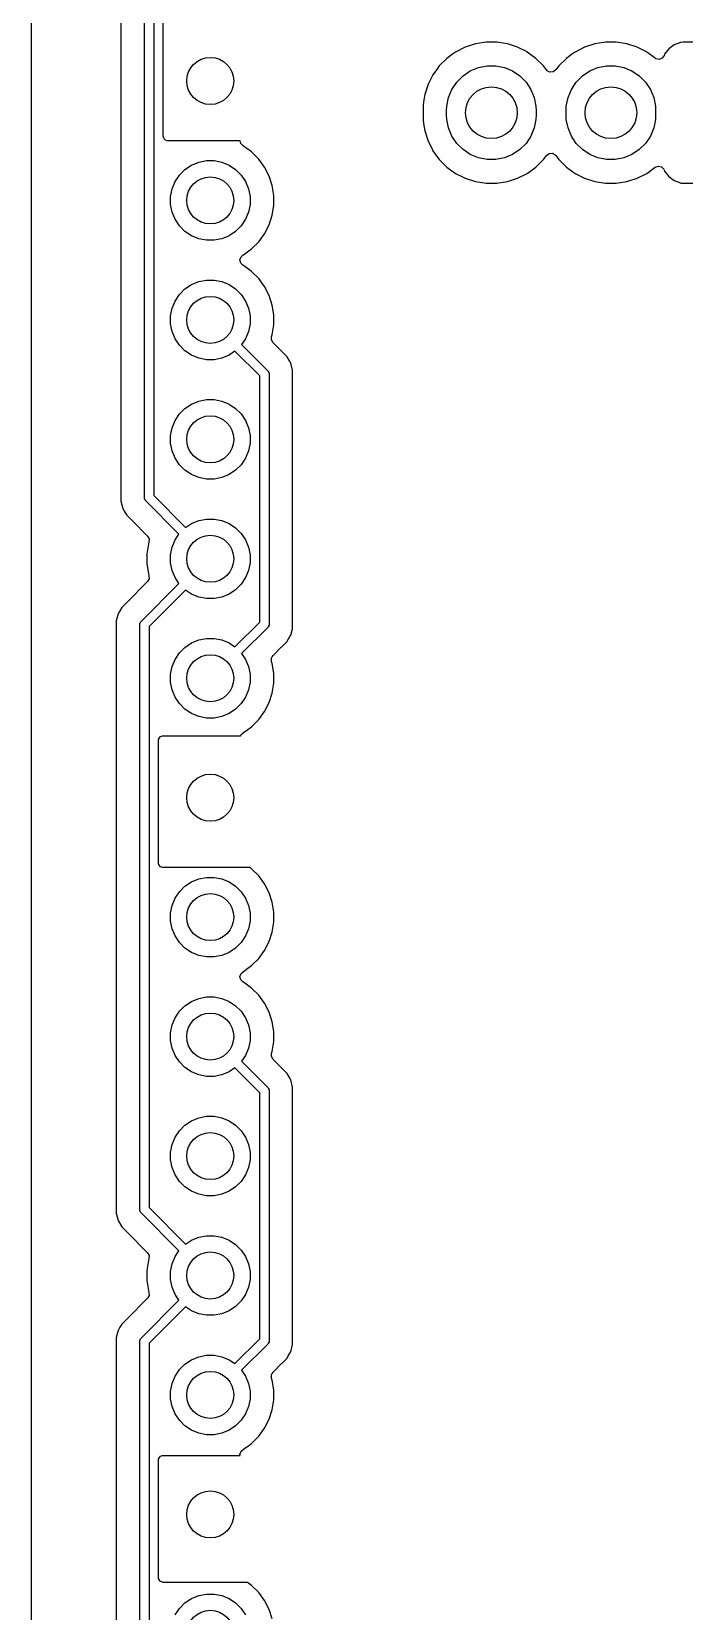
# Model space of a CAD drawing. Extents: x 81.5 to 180.4, y -148.7 to -49.7.
# Drawn here: x 81.45 to 95.33, y -113.57 to -79.97 of the extents above; entities that cross this region are included whole.
import ezdxf

# ---------------------------------------------------------------- set-up
doc = ezdxf.new("R2010")
doc.units = 0
doc.layers.add('BLACK', color=7, linetype='CONTINUOUS')

msp = doc.modelspace()

# ---------------------------------------------------------------- linework, layer by layer
at = {"layer": 'BLACK', "linetype": 'CONTINUOUS'}
for p, q in [((81.4505, -148.5755), (81.4505, -52.678711)), ((83.849, -89.884), (83.849, -77.246)), ((83.3485, -77.335059), (83.3485, -89.79733)), ((84.049, -77.287422), (84.049, -89.842578)), ((84.25, -82.2), (84.25, -79.75)), ((90.88775, -80.235278), (90.670244, -80.30595)), ((90.887753, -80.235278), (90.88775, -80.235278)), ((91.073188, -80.205908), (90.887753, -80.235278)), ((91.113646, -80.1995), (91.073188, -80.205908)), ((91.342354, -80.1995), (91.113646, -80.1995)), ((91.382812, -80.205908), (91.342354, -80.1995)), ((91.568248, -80.235278), (91.382812, -80.205908)), ((91.785755, -80.30595), (91.568248, -80.235278)), ((93.42775, -80.235278), (93.210244, -80.30595)), ((93.427753, -80.235278), (93.42775, -80.235278)), ((93.613188, -80.205908), (93.427753, -80.235278)), ((93.653646, -80.1995), (93.613188, -80.205908)), ((93.882354, -80.1995), (93.653646, -80.1995)), ((93.922812, -80.205908), (93.882354, -80.1995)), ((94.108248, -80.235278), (93.922812, -80.205908)), ((94.325755, -80.30595), (94.108248, -80.235278)), ((95.113164, -80.256206), (94.997955, -80.342452)), ((95.113171, -80.256202), (95.113164, -80.256206)), ((95.248016, -80.205908), (95.113171, -80.256202)), ((95.307623, -80.199501), (95.248016, -80.205908)), ((95.307629, -80.1995), (95.307623, -80.199501)), ((97.308364, -80.1995), (95.307629, -80.1995)), ((90.281431, -80.544216), (90.119716, -80.705931)), ((90.281432, -80.544216), (90.281431, -80.544216)), ((90.281434, -80.544214), (90.281432, -80.544216)), ((90.400551, -80.45767), (90.281434, -80.544214)), ((90.466461, -80.409783), (90.400551, -80.45767)), ((90.670244, -80.30595), (90.466461, -80.409783)), ((91.986926, -80.408452), (91.785755, -80.30595)), ((91.989538, -80.409783), (91.986926, -80.408452)), ((92.174566, -80.544214), (91.989538, -80.409783)), ((92.336286, -80.705934), (92.174566, -80.544214)), ((92.821431, -80.544216), (92.659715, -80.705932)), ((92.821432, -80.544216), (92.821431, -80.544216)), ((92.821434, -80.544214), (92.821432, -80.544216)), ((92.940551, -80.45767), (92.821434, -80.544214)), ((93.006461, -80.409783), (92.940551, -80.45767)), ((93.210244, -80.30595), (93.006461, -80.409783)), ((94.526926, -80.408452), (94.325755, -80.30595)), ((94.529538, -80.409783), (94.526926, -80.408452)), ((94.71225, -80.542531), (94.529538, -80.409783)), ((94.725699, -80.551039), (94.71225, -80.542531)), ((94.793972, -80.565891), (94.725699, -80.551039)), ((94.859436, -80.541474), (94.793972, -80.565891)), ((94.901308, -80.485541), (94.859436, -80.541474)), ((94.911703, -80.45767), (94.901308, -80.485541)), ((94.911706, -80.457664), (94.911703, -80.45767)), ((94.997952, -80.342455), (94.911706, -80.457664)), ((94.997955, -80.342452), (94.997952, -80.342455)), ((89.985283, -80.890961), (89.88145, -81.094744)), ((90.08004, -80.760541), (89.985283, -80.890961)), ((90.119714, -80.705934), (90.08004, -80.760541)), ((90.119716, -80.705932), (90.119714, -80.705934)), ((90.119716, -80.705931), (90.119716, -80.705932)), ((90.491708, -81.04824), (90.62374, -80.916208)), ((90.62374, -80.916208), (90.778995, -80.81247)), ((90.778995, -80.81247), (90.951504, -80.741014)), ((90.951504, -80.741014), (91.134639, -80.704587)), ((91.134639, -80.704587), (91.321361, -80.704587)), ((91.321361, -80.704587), (91.504496, -80.741014)), ((91.504496, -80.741014), (91.677005, -80.81247)), ((91.677005, -80.81247), (91.83226, -80.916208)), ((91.83226, -80.916208), (91.964292, -81.04824)), ((92.37596, -80.760541), (92.336286, -80.705934)), ((92.397682, -80.790438), (92.37596, -80.760541)), ((92.411579, -80.806476), (92.397682, -80.790438)), ((92.473374, -80.839082), (92.411579, -80.806476)), ((92.542987, -80.833103), (92.473374, -80.839082)), ((92.598318, -80.790438), (92.542987, -80.833103)), ((92.659715, -80.705932), (92.598318, -80.790438)), ((93.031708, -81.04824), (93.16374, -80.916208)), ((93.16374, -80.916208), (93.318995, -80.81247)), ((93.318995, -80.81247), (93.491504, -80.741014)), ((93.491504, -80.741014), (93.674639, -80.704587)), ((93.674639, -80.704587), (93.861361, -80.704587)), ((93.861361, -80.704587), (94.044496, -80.741014)), ((94.044496, -80.741014), (94.217005, -80.81247)), ((94.217005, -80.81247), (94.37226, -80.916208)), ((94.37226, -80.916208), (94.504292, -81.04824)), ((89.88145, -81.094744), (89.810778, -81.31225)), ((90.316514, -81.376004), (90.38797, -81.203495)), ((90.38797, -81.203495), (90.491708, -81.04824)), ((91.964292, -81.04824), (92.06803, -81.203495)), ((92.06803, -81.203495), (92.139486, -81.376004)), ((92.856514, -81.376004), (92.92797, -81.203495)), ((92.92797, -81.203495), (93.031708, -81.04824)), ((94.504292, -81.04824), (94.60803, -81.203495)), ((94.60803, -81.203495), (94.679486, -81.376004)), ((89.792905, -81.425099), (89.775, -81.538146)), ((89.775, -81.538146), (89.775, -81.861854)), ((89.810778, -81.312253), (89.792905, -81.425099)), ((89.810778, -81.31225), (89.810778, -81.312253)), ((90.2755, -81.6525), (90.280087, -81.559139)), ((90.280087, -81.559139), (90.316514, -81.376004)), ((92.139486, -81.376004), (92.175913, -81.559139)), ((92.175913, -81.559139), (92.1805, -81.6525)), ((92.8155, -81.6525), (92.820087, -81.559139)), ((92.820087, -81.559139), (92.856514, -81.376004)), ((94.679486, -81.376004), (94.715913, -81.559139)), ((94.715913, -81.559139), (94.7205, -81.6525)), ((89.775, -81.861854), (89.792889, -81.974799)), ((90.2755, -81.7475), (90.2755, -81.6525)), ((90.280087, -81.840861), (90.2755, -81.7475)), ((90.316514, -82.023996), (90.280087, -81.840861)), ((92.175913, -81.840861), (92.139486, -82.023996)), ((92.1805, -81.7475), (92.175913, -81.840861)), ((92.1805, -81.6525), (92.1805, -81.7475)), ((92.8155, -81.7475), (92.8155, -81.6525)), ((92.820087, -81.840861), (92.8155, -81.7475)), ((92.856514, -82.023996), (92.820087, -81.840861)), ((94.715913, -81.840861), (94.679486, -82.023996)), ((94.7205, -81.7475), (94.715913, -81.840861)), ((94.7205, -81.6525), (94.7205, -81.7475)), ((84.251921, -82.219509), (84.25, -82.2)), ((84.266853, -82.255557), (84.251921, -82.219509)), ((84.294443, -82.283147), (84.266853, -82.255557)), ((84.330491, -82.298079), (84.294443, -82.283147)), ((84.35, -82.3), (84.330491, -82.298079)), ((85.883535, -82.3), (84.35, -82.3)), ((85.897707, -82.35723), (85.883535, -82.3)), ((89.792889, -81.974799), (89.810778, -82.087746)), ((89.810778, -82.087746), (89.810778, -82.087749)), ((89.810778, -82.087749), (89.88145, -82.305255)), ((90.38797, -82.196505), (90.316514, -82.023996)), ((90.491708, -82.35176), (90.38797, -82.196505)), ((92.06803, -82.196505), (91.964292, -82.35176)), ((92.139486, -82.023996), (92.06803, -82.196505)), ((92.92797, -82.196505), (92.856514, -82.023996)), ((93.031708, -82.35176), (92.92797, -82.196505)), ((94.60803, -82.196505), (94.504292, -82.35176)), ((94.679486, -82.023996), (94.60803, -82.196505)), ((85.948504, -82.405204), (85.897707, -82.35723)), ((85.957817, -82.409949), (85.948504, -82.405204)), ((86.129786, -82.53489), (85.957817, -82.409949)), ((86.280109, -82.685213), (86.129786, -82.53489)), ((89.88145, -82.305255), (89.958, -82.455492)), ((89.958, -82.455492), (89.985283, -82.509038)), ((89.985283, -82.509038), (90.119714, -82.694066)), ((90.62374, -82.483792), (90.491708, -82.35176)), ((90.778995, -82.58753), (90.62374, -82.483792)), ((90.951504, -82.658986), (90.778995, -82.58753)), ((91.677005, -82.58753), (91.504496, -82.658986)), ((91.83226, -82.483792), (91.677005, -82.58753)), ((91.964292, -82.35176), (91.83226, -82.483792)), ((92.336286, -82.694066), (92.397683, -82.609559)), ((92.397683, -82.609559), (92.453012, -82.566896)), ((92.453012, -82.566896), (92.522625, -82.560917)), ((92.522625, -82.560917), (92.58442, -82.593523)), ((92.58442, -82.593523), (92.598314, -82.609556)), ((92.598314, -82.609556), (92.659714, -82.694066)), ((93.16374, -82.483792), (93.031708, -82.35176)), ((93.318995, -82.58753), (93.16374, -82.483792)), ((93.491504, -82.658986), (93.318995, -82.58753)), ((94.217005, -82.58753), (94.044496, -82.658986)), ((94.37226, -82.483792), (94.217005, -82.58753)), ((94.504292, -82.35176), (94.37226, -82.483792)), ((84.592941, -83.025766), (84.710766, -82.907941)), ((84.710766, -82.907941), (84.849313, -82.815367)), ((84.849313, -82.815367), (85.003258, -82.751601)), ((85.003258, -82.751601), (85.166685, -82.719093)), ((85.166685, -82.719093), (85.333315, -82.719093)), ((85.333315, -82.719093), (85.496742, -82.751601)), ((85.496742, -82.751601), (85.650687, -82.815367)), ((85.650687, -82.815367), (85.789234, -82.907941)), ((85.789234, -82.907941), (85.907059, -83.025766)), ((86.405048, -82.857179), (86.280109, -82.685213)), ((86.405049, -82.857181), (86.405048, -82.857179)), ((86.405051, -82.857184), (86.405049, -82.857181)), ((86.501557, -83.046588), (86.405051, -82.857184)), ((90.119714, -82.694066), (90.281434, -82.855786)), ((90.281434, -82.855786), (90.466462, -82.990217)), ((91.134639, -82.695413), (90.951504, -82.658986)), ((91.321361, -82.695413), (91.134639, -82.695413)), ((91.504496, -82.658986), (91.321361, -82.695413)), ((91.989538, -82.990217), (92.174566, -82.855786)), ((92.174566, -82.855786), (92.336286, -82.694066)), ((92.659714, -82.694066), (92.821434, -82.855786)), ((92.821434, -82.855786), (93.006462, -82.990217)), ((93.674639, -82.695413), (93.491504, -82.658986)), ((93.861361, -82.695413), (93.674639, -82.695413)), ((94.044496, -82.658986), (93.861361, -82.695413)), ((94.529538, -82.990217), (94.712245, -82.857472)), ((94.712245, -82.857472), (94.778046, -82.833994)), ((94.778046, -82.833994), (94.8461, -82.849819)), ((94.8461, -82.849819), (94.894795, -82.899924)), ((94.894795, -82.899924), (94.901308, -82.914459)), ((94.901308, -82.914459), (94.911702, -82.942328)), ((94.911702, -82.942328), (94.911706, -82.942335)), ((94.911706, -82.942335), (94.997952, -83.057544)), ((84.436601, -83.318258), (84.500367, -83.164313)), ((84.500367, -83.164313), (84.592941, -83.025766)), ((85.907059, -83.025766), (85.999633, -83.164313)), ((85.999633, -83.164313), (86.063399, -83.318258)), ((86.567246, -83.248757), (86.501557, -83.046588)), ((86.6005, -83.458713), (86.567246, -83.248757)), ((90.466462, -82.990217), (90.598599, -83.057544)), ((90.598599, -83.057544), (90.670244, -83.094049)), ((90.670244, -83.094049), (90.887751, -83.164721)), ((90.887751, -83.164721), (90.887752, -83.164721)), ((90.887752, -83.164721), (90.887755, -83.164722)), ((90.887755, -83.164722), (91.113646, -83.2005)), ((91.113646, -83.2005), (91.113647, -83.2005)), ((91.113647, -83.2005), (91.342353, -83.2005)), ((91.342353, -83.2005), (91.342354, -83.2005)), ((91.342354, -83.2005), (91.568245, -83.164722)), ((91.568245, -83.164722), (91.568248, -83.164721)), ((91.568248, -83.164721), (91.568249, -83.164721)), ((91.568249, -83.164721), (91.785755, -83.094049)), ((91.785755, -83.094049), (91.785755, -83.094048)), ((91.785755, -83.094048), (91.785758, -83.094048)), ((91.785758, -83.094048), (91.989538, -82.990217)), ((93.006462, -82.990217), (93.138599, -83.057544)), ((93.138599, -83.057544), (93.210244, -83.094049)), ((93.210244, -83.094049), (93.427751, -83.164721)), ((93.427751, -83.164721), (93.427752, -83.164721)), ((93.427752, -83.164721), (93.427755, -83.164722)), ((93.427755, -83.164722), (93.653646, -83.2005)), ((93.653646, -83.2005), (93.653647, -83.2005)), ((93.653647, -83.2005), (93.882353, -83.2005)), ((93.882353, -83.2005), (93.882354, -83.2005)), ((93.882354, -83.2005), (94.108245, -83.164722)), ((94.108245, -83.164722), (94.108248, -83.164721)), ((94.108248, -83.164721), (94.108249, -83.164721)), ((94.108249, -83.164721), (94.325755, -83.094049)), ((94.325755, -83.094049), (94.325755, -83.094048)), ((94.325755, -83.094048), (94.325758, -83.094048)), ((94.325758, -83.094048), (94.529538, -82.990217)), ((94.997952, -83.057544), (94.997955, -83.057547)), ((94.997955, -83.057547), (95.113164, -83.143793)), ((95.113164, -83.143793), (95.113171, -83.143797)), ((95.113171, -83.143797), (95.248017, -83.194091)), ((95.248017, -83.194091), (95.248016, -83.194091)), ((95.248016, -83.194091), (95.254944, -83.194835)), ((95.254944, -83.194835), (95.307627, -83.2005)), ((95.307627, -83.2005), (96.907902, -83.200499)), ((84.404093, -83.481685), (84.436601, -83.318258)), ((84.404093, -83.648315), (84.404093, -83.481685)), ((86.063399, -83.318258), (86.095907, -83.481685)), ((86.095907, -83.481685), (86.095907, -83.648315)), ((86.6005, -83.671287), (86.6005, -83.458713)), ((84.436601, -83.811742), (84.404093, -83.648315)), ((84.500367, -83.965687), (84.436601, -83.811742)), ((84.592941, -84.104234), (84.500367, -83.965687)), ((85.999633, -83.965687), (85.907059, -84.104234)), ((86.063399, -83.811742), (85.999633, -83.965687)), ((86.095907, -83.648315), (86.063399, -83.811742)), ((86.501557, -84.083412), (86.567246, -83.881243)), ((86.567246, -83.881243), (86.6005, -83.671287)), ((84.710766, -84.222059), (84.592941, -84.104234)), ((84.849313, -84.314633), (84.710766, -84.222059)), ((85.003258, -84.378399), (84.849313, -84.314633)), ((85.650687, -84.314633), (85.496742, -84.378399)), ((85.789234, -84.222059), (85.650687, -84.314633)), ((85.907059, -84.104234), (85.789234, -84.222059)), ((86.280109, -84.444786), (86.405048, -84.27282)), ((86.405047, -84.27282), (86.405051, -84.272816)), ((86.405048, -84.27282), (86.405047, -84.27282)), ((86.405051, -84.272816), (86.501557, -84.083412)), ((85.166685, -84.410907), (85.003258, -84.378399)), ((85.333315, -84.410907), (85.166685, -84.410907)), ((85.496742, -84.378399), (85.333315, -84.410907)), ((85.986595, -84.699142), (86.129786, -84.595109)), ((86.129786, -84.595109), (86.129788, -84.595106)), ((86.129788, -84.595106), (86.129792, -84.595104)), ((86.129792, -84.595104), (86.280104, -84.444792)), ((86.280104, -84.444792), (86.280106, -84.444788)), ((86.280106, -84.444788), (86.280109, -84.444786)), ((85.881463, -84.829692), (85.903999, -84.763556)), ((85.898259, -84.897512), (85.881463, -84.829692)), ((85.949054, -84.945485), (85.898259, -84.897512)), ((85.903999, -84.763556), (85.949054, -84.724515)), ((85.949054, -84.724515), (85.957816, -84.720051)), ((85.950499, -84.946221), (85.949054, -84.945485)), ((85.95782, -84.949951), (85.950499, -84.946221)), ((85.957816, -84.720051), (85.986595, -84.699142)), ((86.129786, -85.07489), (85.95782, -84.949951)), ((84.849313, -85.355367), (85.003258, -85.291601)), ((85.003258, -85.291601), (85.166685, -85.259093)), ((85.166685, -85.259093), (85.333315, -85.259093)), ((85.333315, -85.259093), (85.496742, -85.291601)), ((85.496742, -85.291601), (85.650687, -85.355367)), ((86.280109, -85.225213), (86.129786, -85.07489)), ((86.405048, -85.397179), (86.280109, -85.225213)), ((84.500367, -85.704313), (84.592941, -85.565766)), ((84.592941, -85.565766), (84.710766, -85.447941)), ((84.710766, -85.447941), (84.849313, -85.355367)), ((85.650687, -85.355367), (85.789234, -85.447941)), ((85.789234, -85.447941), (85.907059, -85.565766)), ((85.907059, -85.565766), (85.999633, -85.704313)), ((86.405049, -85.397181), (86.405048, -85.397179)), ((86.405051, -85.397184), (86.405049, -85.397181)), ((86.501557, -85.586588), (86.405051, -85.397184)), ((86.567246, -85.788757), (86.501557, -85.586588)), ((84.404093, -86.021685), (84.436601, -85.858258)), ((84.436601, -85.858258), (84.500367, -85.704313)), ((85.999633, -85.704313), (86.063399, -85.858258)), ((86.063399, -85.858258), (86.095907, -86.021685)), ((86.6005, -85.998713), (86.567246, -85.788757)), ((84.404093, -86.188315), (84.404093, -86.021685)), ((84.436601, -86.351742), (84.404093, -86.188315)), ((86.095907, -86.188315), (86.063399, -86.351742)), ((86.095907, -86.021685), (86.095907, -86.188315)), ((86.567246, -86.421243), (86.6005, -86.211287)), ((86.6005, -86.211287), (86.6005, -85.998713)), ((84.500367, -86.505687), (84.436601, -86.351742)), ((84.592941, -86.644234), (84.500367, -86.505687)), ((84.710766, -86.762059), (84.592941, -86.644234)), ((85.999633, -86.505687), (85.91651, -86.630088)), ((85.91651, -86.630088), (86.471711, -87.185289)), ((86.063399, -86.351742), (85.999633, -86.505687)), ((86.550272, -86.528199), (86.553507, -86.463523)), ((86.583757, -86.589522), (86.550272, -86.528199)), ((86.553507, -86.463523), (86.567246, -86.421243)), ((86.765374, -86.771139), (86.583757, -86.589522)), ((84.849313, -86.854633), (84.710766, -86.762059)), ((85.003258, -86.918399), (84.849313, -86.854633)), ((85.166685, -86.950907), (85.003258, -86.918399)), ((85.333315, -86.950907), (85.166685, -86.950907)), ((85.496742, -86.918399), (85.333315, -86.950907)), ((85.650687, -86.854633), (85.496742, -86.918399)), ((85.775088, -86.77151), (85.650687, -86.854633)), ((86.301, -87.297422), (85.775088, -86.77151)), ((86.765385, -86.771149), (86.765374, -86.771139)), ((86.769715, -86.775479), (86.765385, -86.771149)), ((86.769716, -86.77548), (86.769715, -86.775479)), ((86.88152, -86.887284), (86.769716, -86.77548)), ((86.931639, -86.974095), (86.88152, -86.887284)), ((86.960577, -87.024215), (86.931639, -86.974095)), ((86.301, -92.532578), (86.301, -87.297422)), ((86.471711, -87.185289), (86.484147, -87.200443)), ((86.484147, -87.200443), (86.499079, -87.236491)), ((86.499079, -87.236491), (86.501, -87.256)), ((86.501, -87.256), (86.501, -92.574)), ((87.001501, -87.176943), (86.960577, -87.024215)), ((87.001501, -87.176945), (87.001501, -87.176943)), ((87.001501, -87.345047), (87.001501, -87.176945)), ((87.0015, -87.34506), (87.001501, -87.345047)), ((87.0015, -92.487329), (87.0015, -87.34506)), ((84.592941, -88.105766), (84.710766, -87.987941)), ((84.710766, -87.987941), (84.849313, -87.895367)), ((84.849313, -87.895367), (85.003258, -87.831601)), ((85.003258, -87.831601), (85.166685, -87.799093)), ((85.166685, -87.799093), (85.333315, -87.799093)), ((85.333315, -87.799093), (85.496742, -87.831601)), ((85.496742, -87.831601), (85.650687, -87.895367)), ((85.650687, -87.895367), (85.789234, -87.987941)), ((85.789234, -87.987941), (85.907059, -88.105766)), ((84.436601, -88.398258), (84.500367, -88.244313)), ((84.500367, -88.244313), (84.592941, -88.105766)), ((85.907059, -88.105766), (85.999633, -88.244313)), ((85.999633, -88.244313), (86.063399, -88.398258)), ((84.404093, -88.561685), (84.436601, -88.398258)), ((84.404093, -88.728315), (84.404093, -88.561685)), ((86.063399, -88.398258), (86.095907, -88.561685)), ((86.095907, -88.561685), (86.095907, -88.728315)), ((84.436601, -88.891742), (84.404093, -88.728315)), ((84.500367, -89.045687), (84.436601, -88.891742)), ((86.063399, -88.891742), (85.999633, -89.045687)), ((86.095907, -88.728315), (86.063399, -88.891742)), ((84.592941, -89.184234), (84.500367, -89.045687)), ((84.710766, -89.302059), (84.592941, -89.184234)), ((84.849313, -89.394633), (84.710766, -89.302059)), ((85.789234, -89.302059), (85.650687, -89.394633)), ((85.907059, -89.184234), (85.789234, -89.302059)), ((85.999633, -89.045687), (85.907059, -89.184234)), ((85.003258, -89.458399), (84.849313, -89.394633)), ((85.166685, -89.490907), (85.003258, -89.458399)), ((85.333315, -89.490907), (85.166685, -89.490907)), ((85.496742, -89.458399), (85.333315, -89.490907)), ((85.650687, -89.394633), (85.496742, -89.458399)), ((83.348499, -89.963054), (83.348498, -89.963054)), ((83.348498, -89.963054), (83.389423, -90.115787)), ((83.3485, -89.79733), (83.348499, -89.797348)), ((83.348499, -89.797348), (83.348499, -89.963054)), ((83.850921, -89.903509), (83.849, -89.884)), ((83.865853, -89.939557), (83.850921, -89.903509)), ((83.878289, -89.954711), (83.865853, -89.939557)), ((84.583489, -90.659911), (83.878289, -89.954711)), ((84.049, -89.842578), (84.724911, -90.518489)), ((83.389423, -90.115787), (83.389424, -90.115788)), ((83.389424, -90.115788), (83.412001, -90.154892)), ((83.412001, -90.154892), (83.412005, -90.154897)), ((83.412005, -90.154897), (83.468479, -90.252714)), ((83.468479, -90.252714), (83.468481, -90.252717)), ((83.468481, -90.252717), (83.587349, -90.371585)), ((85.003258, -90.371601), (85.166685, -90.339093)), ((85.166685, -90.339093), (85.333315, -90.339093)), ((85.333315, -90.339093), (85.496742, -90.371601)), ((83.587349, -90.371585), (83.587355, -90.37159)), ((83.587355, -90.37159), (83.916241, -90.700476)), ((83.916241, -90.700476), (83.949726, -90.761799)), ((84.500367, -90.784313), (84.583489, -90.659911)), ((84.724911, -90.518489), (84.849313, -90.435367)), ((84.849313, -90.435367), (85.003258, -90.371601)), ((85.496742, -90.371601), (85.650687, -90.435367)), ((85.650687, -90.435367), (85.789234, -90.527941)), ((85.789234, -90.527941), (85.907059, -90.645766)), ((85.907059, -90.645766), (85.999633, -90.784313)), ((83.932753, -90.868757), (83.8995, -91.078713)), ((83.946492, -90.826473), (83.932753, -90.868757)), ((83.949726, -90.761799), (83.946492, -90.826473)), ((84.404093, -91.101685), (84.436601, -90.938258)), ((84.436601, -90.938258), (84.500367, -90.784313)), ((85.999633, -90.784313), (86.063399, -90.938258)), ((86.063399, -90.938258), (86.095907, -91.101685)), ((83.8995, -91.078713), (83.8995, -91.291286)), ((83.8995, -91.291286), (83.932754, -91.501244)), ((84.404093, -91.268315), (84.404093, -91.101685)), ((84.436601, -91.431742), (84.404093, -91.268315)), ((86.095907, -91.268315), (86.063399, -91.431742)), ((86.095907, -91.101685), (86.095907, -91.268315)), ((83.916241, -91.669522), (83.480286, -92.105478)), ((83.948486, -91.613364), (83.916241, -91.669522)), ((83.932754, -91.501244), (83.932754, -91.501247)), ((83.932754, -91.501247), (83.946491, -91.543523)), ((83.946491, -91.543523), (83.948486, -91.613364)), ((84.500367, -91.585687), (84.436601, -91.431742)), ((84.583489, -91.710088), (84.500367, -91.585687)), ((85.999633, -91.585687), (85.907059, -91.724234)), ((86.063399, -91.431742), (85.999633, -91.585687)), ((83.778289, -92.515289), (84.583489, -91.710088)), ((84.724911, -91.85151), (83.949, -92.627422)), ((84.849313, -91.934633), (84.724911, -91.85151)), ((85.003258, -91.998399), (84.849313, -91.934633)), ((85.166685, -92.030907), (85.003258, -91.998399)), ((85.333315, -92.030907), (85.166685, -92.030907)), ((85.496742, -91.998399), (85.333315, -92.030907)), ((85.650687, -91.934633), (85.496742, -91.998399)), ((85.789234, -91.842059), (85.650687, -91.934633)), ((85.907059, -91.724234), (85.789234, -91.842059)), ((83.289423, -92.354215), (83.248499, -92.506943)), ((83.289424, -92.35421), (83.289423, -92.354215)), ((83.289425, -92.354209), (83.289424, -92.35421)), ((83.318359, -92.304096), (83.289425, -92.354209)), ((83.318361, -92.304094), (83.318359, -92.304096)), ((83.368479, -92.217285), (83.318361, -92.304094)), ((83.368481, -92.217282), (83.368479, -92.217285)), ((83.480286, -92.105478), (83.368481, -92.217282)), ((83.248499, -92.506943), (83.248499, -92.506945)), ((83.248499, -92.506945), (83.248499, -92.675046)), ((83.248499, -92.675046), (83.2485, -92.675059)), ((83.2485, -92.675059), (83.2485, -104.93733)), ((83.749, -92.586), (83.750921, -92.566491)), ((83.749, -105.024), (83.749, -92.586)), ((83.750921, -92.566491), (83.765853, -92.530443)), ((83.765853, -92.530443), (83.778289, -92.515289)), ((83.949, -92.627422), (83.949, -104.982578)), ((85.775088, -93.058489), (86.301, -92.532578)), ((86.471711, -92.644711), (85.91651, -93.199911)), ((86.484147, -92.629557), (86.471711, -92.644711)), ((86.499079, -92.593509), (86.484147, -92.629557)), ((86.501, -92.574), (86.499079, -92.593509)), ((86.960576, -92.805787), (86.995605, -92.675059)), ((86.995605, -92.675059), (87.001501, -92.653057)), ((87.001501, -92.487347), (87.0015, -92.487329)), ((87.001501, -92.494942), (87.001501, -92.487347)), ((87.001501, -92.653057), (87.001501, -92.494942)), ((84.710766, -93.067941), (84.849313, -92.975367)), ((84.849313, -92.975367), (85.003258, -92.911601)), ((85.003258, -92.911601), (85.166685, -92.879093)), ((85.166685, -92.879093), (85.333315, -92.879093)), ((85.333315, -92.879093), (85.496742, -92.911601)), ((85.496742, -92.911601), (85.650687, -92.975367)), ((85.650687, -92.975367), (85.775088, -93.058489)), ((86.769716, -93.05452), (86.88152, -92.942716)), ((86.88152, -92.942716), (86.885557, -92.935723)), ((86.885557, -92.935723), (86.941765, -92.838369)), ((86.941765, -92.838369), (86.941766, -92.838366)), ((86.941766, -92.838366), (86.960576, -92.805787)), ((84.436601, -93.478258), (84.500367, -93.324313)), ((84.500367, -93.324313), (84.592941, -93.185766)), ((84.592941, -93.185766), (84.710766, -93.067941)), ((85.91651, -93.199911), (85.999633, -93.324313)), ((85.999633, -93.324313), (86.063399, -93.478258)), ((86.547754, -93.337003), (86.552095, -93.317047)), ((86.553072, -93.351262), (86.547754, -93.337003)), ((86.551512, -93.296635), (86.559599, -93.282548)), ((86.552095, -93.317047), (86.551512, -93.296635)), ((86.553506, -93.366473), (86.553072, -93.351262)), ((86.567246, -93.408757), (86.553506, -93.366473)), ((86.559599, -93.282548), (86.562606, -93.26873)), ((86.562606, -93.26873), (86.583754, -93.240479)), ((86.583754, -93.240479), (86.759506, -93.064728)), ((86.759506, -93.064728), (86.759511, -93.064724)), ((86.759511, -93.064724), (86.769714, -93.05452)), ((86.769714, -93.05452), (86.769716, -93.05452)), ((84.404093, -93.641685), (84.436601, -93.478258)), ((84.404093, -93.808315), (84.404093, -93.641685)), ((86.063399, -93.478258), (86.095907, -93.641685)), ((86.095907, -93.641685), (86.095907, -93.808315)), ((86.6005, -93.618713), (86.567246, -93.408757)), ((86.6005, -93.831287), (86.6005, -93.618713)), ((84.436601, -93.971742), (84.404093, -93.808315)), ((84.500367, -94.125687), (84.436601, -93.971742)), ((86.063399, -93.971742), (85.999633, -94.125687)), ((86.095907, -93.808315), (86.063399, -93.971742)), ((86.501557, -94.243412), (86.567246, -94.041243)), ((86.567246, -94.041243), (86.6005, -93.831287)), ((84.592941, -94.264234), (84.500367, -94.125687)), ((84.710766, -94.382059), (84.592941, -94.264234)), ((84.849313, -94.474633), (84.710766, -94.382059)), ((85.789234, -94.382059), (85.650687, -94.474633)), ((85.907059, -94.264234), (85.789234, -94.382059)), ((85.999633, -94.125687), (85.907059, -94.264234)), ((86.405051, -94.432816), (86.501557, -94.243412)), ((85.003258, -94.538399), (84.849313, -94.474633)), ((85.166685, -94.570907), (85.003258, -94.538399)), ((85.333315, -94.570907), (85.166685, -94.570907)), ((85.496742, -94.538399), (85.333315, -94.570907)), ((85.650687, -94.474633), (85.496742, -94.538399)), ((86.129792, -94.755104), (86.280104, -94.604792)), ((86.280104, -94.604792), (86.280106, -94.604788)), ((86.280106, -94.604788), (86.280109, -94.604786)), ((86.280109, -94.604786), (86.405048, -94.43282)), ((86.405047, -94.43282), (86.405051, -94.432816)), ((86.405048, -94.43282), (86.405047, -94.43282)), ((84.15, -95.05), (84.151921, -95.030491)), ((84.15, -97.65), (84.15, -95.05)), ((84.151921, -95.030491), (84.166853, -94.994443)), ((84.166853, -94.994443), (84.194443, -94.966853)), ((84.194443, -94.966853), (84.230491, -94.951921)), ((84.230491, -94.951921), (84.25, -94.95)), ((84.25, -94.95), (85.894533, -94.95)), ((85.894533, -94.95), (85.903451, -94.923832)), ((85.903451, -94.923832), (85.948508, -94.884793)), ((85.948508, -94.884793), (85.957816, -94.880051)), ((85.957816, -94.880051), (86.050501, -94.812712)), ((86.050501, -94.812712), (86.129786, -94.755109)), ((86.129786, -94.755109), (86.129788, -94.755106)), ((86.129788, -94.755106), (86.129792, -94.755104)), ((84.151921, -97.669509), (84.15, -97.65)), ((84.166853, -97.705557), (84.151921, -97.669509)), ((84.194443, -97.733147), (84.166853, -97.705557)), ((84.230491, -97.748079), (84.194443, -97.733147)), ((84.25, -97.75), (84.230491, -97.748079)), ((86.095527, -97.75), (84.25, -97.75)), ((86.129786, -97.77489), (86.095527, -97.75)), ((84.710766, -98.147941), (84.849313, -98.055367)), ((84.849313, -98.055367), (85.003258, -97.991601)), ((85.003258, -97.991601), (85.166685, -97.959093)), ((85.166685, -97.959093), (85.333315, -97.959093)), ((85.333315, -97.959093), (85.496742, -97.991601)), ((85.496742, -97.991601), (85.650687, -98.055367)), ((85.650687, -98.055367), (85.789234, -98.147941)), ((86.280109, -97.925213), (86.129786, -97.77489)), ((86.405048, -98.097179), (86.280109, -97.925213)), ((84.436601, -98.558258), (84.500367, -98.404313)), ((84.500367, -98.404313), (84.592941, -98.265766)), ((84.592941, -98.265766), (84.710766, -98.147941)), ((85.789234, -98.147941), (85.907059, -98.265766)), ((85.907059, -98.265766), (85.999633, -98.404313)), ((85.999633, -98.404313), (86.063399, -98.558258)), ((86.405049, -98.097181), (86.405048, -98.097179)), ((86.405051, -98.097184), (86.405049, -98.097181)), ((86.501557, -98.286588), (86.405051, -98.097184)), ((86.567246, -98.488757), (86.501557, -98.286588)), ((84.404093, -98.721685), (84.436601, -98.558258)), ((84.404093, -98.888315), (84.404093, -98.721685)), ((86.063399, -98.558258), (86.095907, -98.721685)), ((86.095907, -98.721685), (86.095907, -98.888315)), ((86.6005, -98.698713), (86.567246, -98.488757)), ((86.6005, -98.911287), (86.6005, -98.698713)), ((84.436601, -99.051742), (84.404093, -98.888315)), ((84.500367, -99.205687), (84.436601, -99.051742)), ((86.063399, -99.051742), (85.999633, -99.205687)), ((86.095907, -98.888315), (86.063399, -99.051742)), ((86.567246, -99.121243), (86.6005, -98.911287)), ((84.592941, -99.344234), (84.500367, -99.205687)), ((84.710766, -99.462059), (84.592941, -99.344234)), ((85.907059, -99.344234), (85.789234, -99.462059)), ((85.999633, -99.205687), (85.907059, -99.344234)), ((86.405051, -99.512816), (86.501557, -99.323412)), ((86.501557, -99.323412), (86.567246, -99.121243)), ((84.849313, -99.554633), (84.710766, -99.462059)), ((85.003258, -99.618399), (84.849313, -99.554633)), ((85.166685, -99.650907), (85.003258, -99.618399)), ((85.333315, -99.650907), (85.166685, -99.650907)), ((85.496742, -99.618399), (85.333315, -99.650907)), ((85.650687, -99.554633), (85.496742, -99.618399)), ((85.789234, -99.462059), (85.650687, -99.554633)), ((86.129792, -99.835104), (86.280104, -99.684792)), ((86.280104, -99.684792), (86.280106, -99.684788)), ((86.280106, -99.684788), (86.280109, -99.684786)), ((86.280109, -99.684786), (86.405048, -99.51282)), ((86.405047, -99.51282), (86.405051, -99.512816)), ((86.405048, -99.51282), (86.405047, -99.51282)), ((85.881463, -100.069692), (85.903999, -100.003556)), ((85.898259, -100.137512), (85.881463, -100.069692)), ((85.903999, -100.003556), (85.949054, -99.964515)), ((85.949054, -99.964515), (85.957816, -99.960051)), ((85.957816, -99.960051), (86.050501, -99.892712)), ((86.050501, -99.892712), (86.129786, -99.835109)), ((86.129786, -99.835109), (86.129788, -99.835106)), ((86.129788, -99.835106), (86.129792, -99.835104)), ((85.949054, -100.185485), (85.898259, -100.137512)), ((85.957115, -100.189591), (85.949054, -100.185485)), ((85.95782, -100.189951), (85.957115, -100.189591)), ((86.129786, -100.31489), (85.95782, -100.189951)), ((86.280109, -100.465213), (86.129786, -100.31489)), ((84.592941, -100.805766), (84.710766, -100.687941)), ((84.710766, -100.687941), (84.849313, -100.595367)), ((84.849313, -100.595367), (85.003258, -100.531601)), ((85.003258, -100.531601), (85.166685, -100.499093)), ((85.166685, -100.499093), (85.333315, -100.499093)), ((85.333315, -100.499093), (85.496742, -100.531601)), ((85.496742, -100.531601), (85.650687, -100.595367)), ((85.650687, -100.595367), (85.789234, -100.687941)), ((85.789234, -100.687941), (85.907059, -100.805766)), ((86.405048, -100.637179), (86.280109, -100.465213)), ((86.405049, -100.637181), (86.405048, -100.637179)), ((86.405051, -100.637184), (86.405049, -100.637181)), ((86.501557, -100.826588), (86.405051, -100.637184)), ((84.404093, -101.261685), (84.436601, -101.098258)), ((84.436601, -101.098258), (84.500367, -100.944313)), ((84.500367, -100.944313), (84.592941, -100.805766)), ((85.907059, -100.805766), (85.999633, -100.944313)), ((85.999633, -100.944313), (86.063399, -101.098258)), ((86.063399, -101.098258), (86.095907, -101.261685)), ((86.567246, -101.028757), (86.501557, -100.826588)), ((86.6005, -101.238713), (86.567246, -101.028757)), ((84.404093, -101.428315), (84.404093, -101.261685)), ((84.436601, -101.591742), (84.404093, -101.428315)), ((86.095907, -101.428315), (86.063399, -101.591742)), ((86.095907, -101.261685), (86.095907, -101.428315)), ((86.6005, -101.451287), (86.6005, -101.238713)), ((84.500367, -101.745687), (84.436601, -101.591742)), ((84.592941, -101.884234), (84.500367, -101.745687)), ((85.999633, -101.745687), (85.91651, -101.870088)), ((86.063399, -101.591742), (85.999633, -101.745687)), ((86.550272, -101.768199), (86.553507, -101.703523)), ((86.583757, -101.829522), (86.550272, -101.768199)), ((86.553507, -101.703523), (86.567246, -101.661243)), ((86.567246, -101.661243), (86.6005, -101.451287)), ((84.710766, -102.002059), (84.592941, -101.884234)), ((84.849313, -102.094633), (84.710766, -102.002059)), ((85.003258, -102.158399), (84.849313, -102.094633)), ((85.650687, -102.094633), (85.496742, -102.158399)), ((85.775088, -102.01151), (85.650687, -102.094633)), ((86.301, -102.537422), (85.775088, -102.01151)), ((85.91651, -101.870088), (86.471711, -102.425289)), ((86.765374, -102.011139), (86.583757, -101.829522)), ((86.765385, -102.011149), (86.765374, -102.011139)), ((86.769715, -102.015479), (86.765385, -102.011149)), ((86.769716, -102.01548), (86.769715, -102.015479)), ((86.88152, -102.127284), (86.769716, -102.01548)), ((85.166685, -102.190907), (85.003258, -102.158399)), ((85.333315, -102.190907), (85.166685, -102.190907)), ((85.496742, -102.158399), (85.333315, -102.190907)), ((86.471711, -102.425289), (86.484147, -102.440443)), ((86.484147, -102.440443), (86.499079, -102.476491)), ((86.931639, -102.214095), (86.88152, -102.127284)), ((86.960577, -102.264215), (86.931639, -102.214095)), ((87.001501, -102.416943), (86.960577, -102.264215)), ((87.001501, -102.416945), (87.001501, -102.416943)), ((87.001501, -102.585047), (87.001501, -102.416945)), ((86.301, -107.772578), (86.301, -102.537422)), ((86.499079, -102.476491), (86.501, -102.496)), ((86.501, -102.496), (86.501, -107.814)), ((87.0015, -102.58506), (87.001501, -102.585047)), ((87.0015, -107.118872), (87.0015, -102.58506)), ((84.849313, -103.135367), (85.003258, -103.071601)), ((85.003258, -103.071601), (85.166685, -103.039093)), ((85.166685, -103.039093), (85.333315, -103.039093)), ((85.333315, -103.039093), (85.496742, -103.071601)), ((85.496742, -103.071601), (85.650687, -103.135367)), ((84.500367, -103.484313), (84.592941, -103.345766)), ((84.592941, -103.345766), (84.710766, -103.227941)), ((84.710766, -103.227941), (84.849313, -103.135367)), ((85.650687, -103.135367), (85.789234, -103.227941)), ((85.789234, -103.227941), (85.907059, -103.345766)), ((85.907059, -103.345766), (85.999633, -103.484313)), ((84.404093, -103.801685), (84.436601, -103.638258)), ((84.404093, -103.968315), (84.404093, -103.801685)), ((84.436601, -103.638258), (84.500367, -103.484313)), ((85.999633, -103.484313), (86.063399, -103.638258)), ((86.063399, -103.638258), (86.095907, -103.801685)), ((86.095907, -103.801685), (86.095907, -103.968315)), ((84.436601, -104.131742), (84.404093, -103.968315)), ((84.500367, -104.285687), (84.436601, -104.131742)), ((86.063399, -104.131742), (85.999633, -104.285687)), ((86.095907, -103.968315), (86.063399, -104.131742)), ((84.592941, -104.424234), (84.500367, -104.285687)), ((84.710766, -104.542059), (84.592941, -104.424234)), ((85.907059, -104.424234), (85.789234, -104.542059)), ((85.999633, -104.285687), (85.907059, -104.424234)), ((84.849313, -104.634633), (84.710766, -104.542059)), ((85.003258, -104.698399), (84.849313, -104.634633)), ((85.166685, -104.730907), (85.003258, -104.698399)), ((85.333315, -104.730907), (85.166685, -104.730907)), ((85.496742, -104.698399), (85.333315, -104.730907)), ((85.650687, -104.634633), (85.496742, -104.698399)), ((85.789234, -104.542059), (85.650687, -104.634633)), ((83.248499, -105.103054), (83.248498, -105.103054)), ((83.248498, -105.103054), (83.289423, -105.255785)), ((83.2485, -104.93733), (83.248499, -104.937348)), ((83.248499, -104.937348), (83.248499, -105.103054)), ((83.750921, -105.043509), (83.749, -105.024)), ((83.765853, -105.079557), (83.750921, -105.043509)), ((83.778289, -105.094711), (83.765853, -105.079557)), ((84.583489, -105.899911), (83.778289, -105.094711)), ((83.949, -104.982578), (84.724911, -105.758489)), ((83.289423, -105.255785), (83.297601, -105.269949)), ((83.297601, -105.269949), (83.297602, -105.269951)), ((83.297602, -105.269951), (83.368477, -105.392712)), ((83.368477, -105.392712), (83.368481, -105.392717)), ((83.368481, -105.392717), (83.487349, -105.511585)), ((83.487349, -105.511585), (83.487355, -105.51159)), ((83.487355, -105.51159), (83.916241, -105.940476)), ((84.724911, -105.758489), (84.849313, -105.675367)), ((84.849313, -105.675367), (85.003258, -105.611601)), ((85.003258, -105.611601), (85.166685, -105.579093)), ((85.166685, -105.579093), (85.333315, -105.579093)), ((85.333315, -105.579093), (85.496742, -105.611601)), ((85.496742, -105.611601), (85.650687, -105.675367)), ((85.650687, -105.675367), (85.789234, -105.767941)), ((85.789234, -105.767941), (85.907059, -105.885766)), ((83.932753, -106.108757), (83.8995, -106.318713)), ((83.916241, -105.940476), (83.949726, -106.001799)), ((83.946492, -106.066473), (83.932753, -106.108757)), ((83.949726, -106.001799), (83.946492, -106.066473)), ((84.436601, -106.178258), (84.500367, -106.024313)), ((84.500367, -106.024313), (84.583489, -105.899911)), ((85.907059, -105.885766), (85.999633, -106.024313)), ((85.999633, -106.024313), (86.063399, -106.178258)), ((83.8995, -106.318713), (83.8995, -106.531286)), ((84.404093, -106.341685), (84.436601, -106.178258)), ((84.404093, -106.508315), (84.404093, -106.341685)), ((86.063399, -106.178258), (86.095907, -106.341685)), ((86.095907, -106.341685), (86.095907, -106.508315)), ((83.8995, -106.531286), (83.932754, -106.741244)), ((83.932754, -106.741244), (83.932754, -106.741247)), ((83.932754, -106.741247), (83.946491, -106.783523)), ((83.946491, -106.783523), (83.948486, -106.853364)), ((84.436601, -106.671742), (84.404093, -106.508315)), ((84.500367, -106.825687), (84.436601, -106.671742)), ((84.583489, -106.950088), (84.500367, -106.825687)), ((85.999633, -106.825687), (85.907059, -106.964234)), ((86.063399, -106.671742), (85.999633, -106.825687)), ((86.095907, -106.508315), (86.063399, -106.671742)), ((83.916241, -106.909522), (83.480286, -107.345478)), ((83.778289, -107.755289), (84.583489, -106.950088)), ((83.948486, -106.853364), (83.916241, -106.909522)), ((84.724911, -107.09151), (83.949, -107.867422)), ((84.849313, -107.174633), (84.724911, -107.09151)), ((85.789234, -107.082059), (85.650687, -107.174633)), ((85.907059, -106.964234), (85.789234, -107.082059)), ((87.0015, -107.727329), (87.0015, -107.118872)), ((83.36848, -107.457284), (83.328542, -107.526459)), ((83.368481, -107.457282), (83.36848, -107.457284)), ((83.480286, -107.345478), (83.368481, -107.457282)), ((85.003258, -107.238399), (84.849313, -107.174633)), ((85.166685, -107.270907), (85.003258, -107.238399)), ((85.333315, -107.270907), (85.166685, -107.270907)), ((85.496742, -107.238399), (85.333315, -107.270907)), ((85.650687, -107.174633), (85.496742, -107.238399)), ((83.289423, -107.594215), (83.248499, -107.746943)), ((83.248499, -107.746943), (83.248499, -107.746945)), ((83.248499, -107.746945), (83.248499, -107.915046)), ((83.328542, -107.526459), (83.289423, -107.594215)), ((83.749, -107.826), (83.750921, -107.806491)), ((83.749, -120.264), (83.749, -107.826)), ((83.750921, -107.806491), (83.765853, -107.770443)), ((83.765853, -107.770443), (83.778289, -107.755289)), ((85.775088, -108.298489), (86.301, -107.772578)), ((86.499079, -107.833509), (86.484147, -107.869557)), ((86.501, -107.814), (86.499079, -107.833509)), ((87.001501, -107.727347), (87.0015, -107.727329)), ((87.001501, -107.734942), (87.001501, -107.727347)), ((87.001501, -107.893057), (87.001501, -107.734942)), ((83.248499, -107.915046), (83.2485, -107.915059)), ((83.2485, -107.915059), (83.2485, -120.17733)), ((83.949, -107.867422), (83.949, -120.222578)), ((84.849313, -108.215367), (85.003258, -108.151601)), ((85.003258, -108.151601), (85.166685, -108.119093)), ((85.166685, -108.119093), (85.333315, -108.119093)), ((85.333315, -108.119093), (85.496742, -108.151601)), ((85.496742, -108.151601), (85.650687, -108.215367)), ((86.471711, -107.884711), (85.91651, -108.439911)), ((86.484147, -107.869557), (86.471711, -107.884711)), ((86.88152, -108.182716), (86.908093, -108.13669)), ((86.908093, -108.13669), (86.941765, -108.078369)), ((86.941765, -108.078369), (86.941766, -108.078366)), ((86.941766, -108.078366), (86.960576, -108.045787)), ((86.960576, -108.045787), (86.960577, -108.045785)), ((86.960577, -108.045785), (87.001501, -107.893057)), ((84.500367, -108.564313), (84.592941, -108.425766)), ((84.592941, -108.425766), (84.710766, -108.307941)), ((84.710766, -108.307941), (84.849313, -108.215367)), ((85.650687, -108.215367), (85.775088, -108.298489)), ((85.91651, -108.439911), (85.999633, -108.564313)), ((86.562606, -108.50873), (86.583754, -108.480479)), ((86.583754, -108.480479), (86.759506, -108.304728)), ((86.759506, -108.304728), (86.759511, -108.304724)), ((86.759511, -108.304724), (86.769714, -108.29452)), ((86.769714, -108.29452), (86.769716, -108.29452)), ((86.769716, -108.29452), (86.88152, -108.182716)), ((84.404093, -108.881685), (84.436601, -108.718258)), ((84.436601, -108.718258), (84.500367, -108.564313)), ((85.999633, -108.564313), (86.063399, -108.718258)), ((86.063399, -108.718258), (86.095907, -108.881685)), ((86.547754, -108.577003), (86.552095, -108.557047)), ((86.553072, -108.591262), (86.547754, -108.577003)), ((86.551512, -108.536635), (86.559599, -108.522548)), ((86.552095, -108.557047), (86.551512, -108.536635)), ((86.553506, -108.606473), (86.553072, -108.591262)), ((86.567246, -108.648757), (86.553506, -108.606473)), ((86.559599, -108.522548), (86.562606, -108.50873)), ((86.6005, -108.858713), (86.567246, -108.648757)), ((84.404093, -109.048315), (84.404093, -108.881685)), ((84.436601, -109.211742), (84.404093, -109.048315)), ((86.095907, -109.048315), (86.063399, -109.211742)), ((86.095907, -108.881685), (86.095907, -109.048315)), ((86.567246, -109.281243), (86.6005, -109.071287)), ((86.6005, -109.071287), (86.6005, -108.858713)), ((84.500367, -109.365687), (84.436601, -109.211742)), ((84.592941, -109.504234), (84.500367, -109.365687)), ((84.710766, -109.622059), (84.592941, -109.504234)), ((85.907059, -109.504234), (85.789234, -109.622059)), ((85.999633, -109.365687), (85.907059, -109.504234)), ((86.063399, -109.211742), (85.999633, -109.365687)), ((86.405051, -109.672816), (86.501557, -109.483412)), ((86.501557, -109.483412), (86.567246, -109.281243)), ((84.849313, -109.714633), (84.710766, -109.622059)), ((85.003258, -109.778399), (84.849313, -109.714633)), ((85.166685, -109.810907), (85.003258, -109.778399)), ((85.333315, -109.810907), (85.166685, -109.810907)), ((85.496742, -109.778399), (85.333315, -109.810907)), ((85.650687, -109.714633), (85.496742, -109.778399)), ((85.789234, -109.622059), (85.650687, -109.714633)), ((86.129792, -109.995104), (86.280104, -109.844792)), ((86.280104, -109.844792), (86.280106, -109.844788)), ((86.280106, -109.844788), (86.280109, -109.844786)), ((86.280109, -109.844786), (86.405048, -109.67282)), ((86.405047, -109.67282), (86.405051, -109.672816)), ((86.405048, -109.67282), (86.405047, -109.67282)), ((85.880912, -110.229966), (85.903451, -110.163832)), ((85.903451, -110.163832), (85.948508, -110.124793)), ((85.948508, -110.124793), (85.957816, -110.120051)), ((85.957816, -110.120051), (86.090035, -110.023989)), ((86.090035, -110.023989), (86.129786, -109.995109)), ((86.129786, -109.995109), (86.129788, -109.995106)), ((86.129788, -109.995106), (86.129792, -109.995104)), ((84.15, -110.35), (84.151921, -110.330491)), ((84.15, -112.85), (84.15, -110.35)), ((84.151921, -110.330491), (84.166853, -110.294443)), ((84.166853, -110.294443), (84.194443, -110.266853)), ((84.194443, -110.266853), (84.230491, -110.251921)), ((84.230491, -110.251921), (84.25, -110.25)), ((84.25, -110.25), (85.885873, -110.25)), ((85.885873, -110.25), (85.880912, -110.229966)), ((84.151921, -112.869509), (84.15, -112.85)), ((84.166853, -112.905557), (84.151921, -112.869509)), ((84.194443, -112.933147), (84.166853, -112.905557)), ((84.230491, -112.948079), (84.194443, -112.933147)), ((84.25, -112.95), (84.230491, -112.948079)), ((86.040471, -112.95), (84.25, -112.95)), ((85.003258, -113.231601), (85.166685, -113.199093)), ((85.166685, -113.199093), (85.333315, -113.199093)), ((85.333315, -113.199093), (85.496742, -113.231601)), ((86.129786, -113.01489), (86.040471, -112.95)), ((86.280109, -113.165213), (86.129786, -113.01489)), ((86.405048, -113.337179), (86.280109, -113.165213)), ((84.500367, -113.644313), (84.592941, -113.505766)), ((84.592941, -113.505766), (84.710766, -113.387941)), ((84.710766, -113.387941), (84.849313, -113.295367)), ((84.849313, -113.295367), (85.003258, -113.231601)), ((85.496742, -113.231601), (85.650687, -113.295367)), ((85.650687, -113.295367), (85.789234, -113.387941)), ((85.789234, -113.387941), (85.907059, -113.505766)), ((85.907059, -113.505766), (85.999633, -113.644313)), ((86.405049, -113.337181), (86.405048, -113.337179)), ((86.405051, -113.337184), (86.405049, -113.337181)), ((86.501557, -113.526588), (86.405051, -113.337184)), ((86.567246, -113.728757), (86.501557, -113.526588))]:
    msp.add_line(p, q, dxfattribs=at)
at = {"layer": 'BLACK'}
for centre, radius in [((85.25, -81.025), 0.5), ((91.228, -81.7), 0.55), ((93.768, -81.7), 0.55), ((85.25, -83.565), 0.5), ((85.25, -86.105), 0.5), ((85.25, -88.645), 0.5), ((85.25, -91.185), 0.5), ((85.25, -93.725), 0.5), ((85.25, -96.265), 0.5), ((85.25, -98.805), 0.5), ((85.25, -101.345), 0.5), ((85.25, -103.885), 0.5), ((85.25, -106.425), 0.5), ((85.25, -108.965), 0.5), ((85.25, -111.505), 0.5), ((85.25, -114.045), 0.5)]:
    msp.add_circle(centre, radius, dxfattribs=at)

doc.saveas('drawing.dxf')
